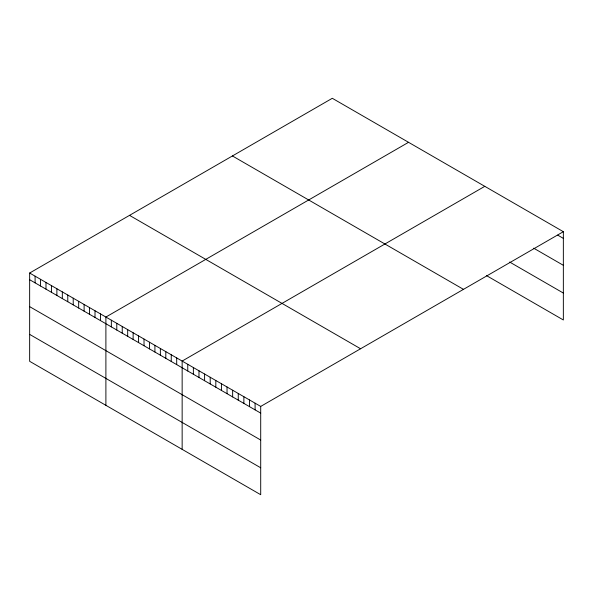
<?xml version="1.0" encoding="UTF-8"?>
<svg xmlns="http://www.w3.org/2000/svg" width="593" height="593" viewBox="0 0 593 593"><rect width="100%" height="100%" fill="white"/><g stroke="black" fill="none" stroke-linecap="round" stroke-linejoin="round"><path stroke-width="0.89" d="M29.65 273.025L260.705 406.42L260.705 494.71L29.65 361.307L29.65 273.025L332.295 98.29L563.35 231.693L563.35 319.975L486.393 275.545M408.54 142.313L105.895 317.047L105.895 405.33M484.792 186.335L182.147 361.063L182.147 449.353M260.705 406.42L563.35 231.693M557.739 235.139L563.35 238.379M533.693 248.185L563.35 265.308M509.639 262.039L563.35 293.053M232.419 155.952L463.474 289.354M129.526 215.363L360.581 348.758M29.65 279.718L260.705 413.113M29.65 306.64L260.705 440.036M29.65 334.385L260.705 467.781M255.094 403.181L255.094 409.874M249.483 399.941L249.483 406.635M243.871 396.702L243.871 403.396M238.26 393.463L238.26 400.156M232.649 390.224L232.649 396.917M227.037 386.984L227.037 393.678M221.426 383.745L221.426 390.439M215.815 380.506L215.815 387.192M210.204 377.267L210.204 383.953M204.592 374.027L204.592 380.713M198.981 370.781L198.981 377.474M193.37 367.541L193.37 374.235M187.759 364.302L187.759 370.996M176.699 357.92L176.699 364.613M171.251 354.777L171.251 361.471M165.81 351.634L165.81 358.328M160.362 348.491L160.362 355.177M154.914 345.341L154.914 352.034M149.466 342.198L149.466 348.892M144.025 339.055L144.025 345.749M138.577 335.912L138.577 342.606M133.129 332.769L133.129 339.455M127.68 329.619L127.68 336.313M122.24 326.476L122.24 333.17M116.791 323.333L116.791 330.027M111.343 320.19L111.343 326.884M100.454 313.897L100.454 320.591M95.006 310.754L95.006 317.448M89.558 307.611L89.558 314.305M84.11 304.468L84.11 311.162M78.669 301.326L78.669 308.012M73.221 298.175L73.221 304.869M67.772 295.032L67.772 301.726M62.324 291.889L62.324 298.583M56.884 288.747L56.884 295.44M51.435 285.604L51.435 292.29M45.987 282.453L45.987 289.147M40.539 279.31L40.539 286.004M35.098 276.168L35.098 282.861"/></g></svg>
